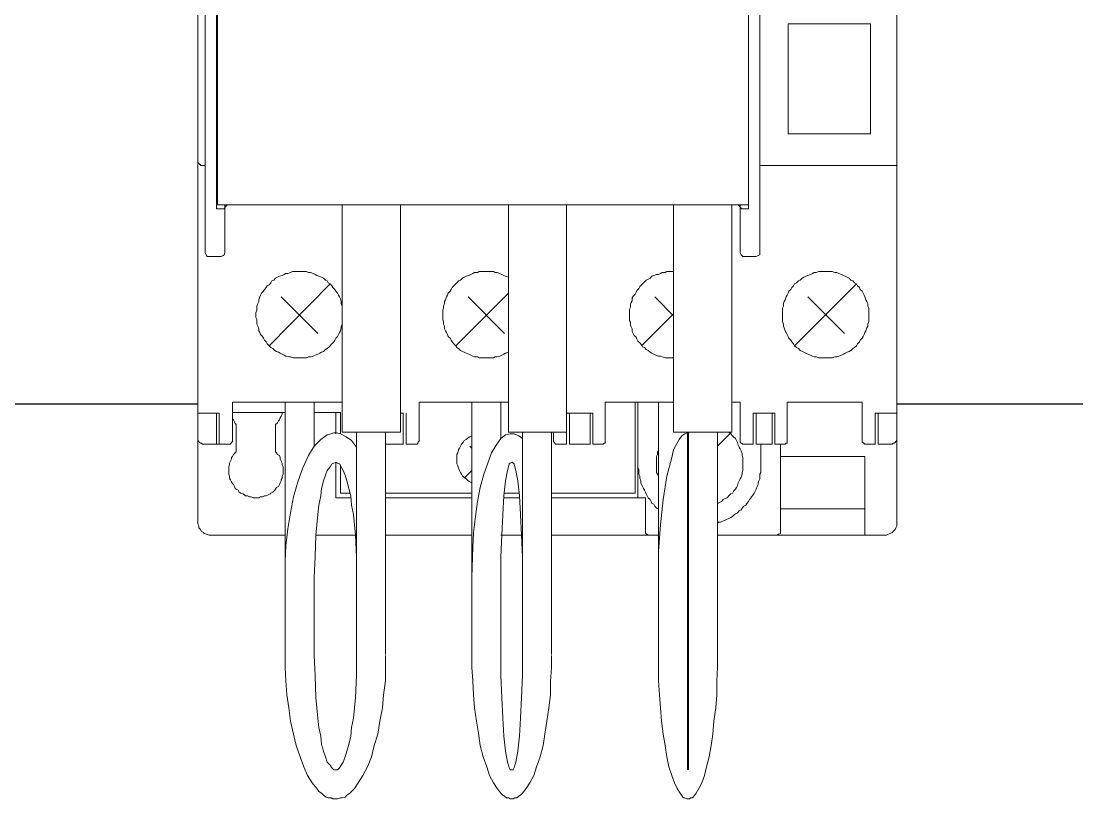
# Model space of a CAD drawing. Header units: millimetres. Extents: x 2046 to 14753, y 2361 to 29276.
# Drawn here: x 10114.45 to 10122.63, y 3641.14 to 3647.17 of the extents above; entities that cross this region are included whole.
import ezdxf

# ---------------------------------------------------------------- set-up
doc = ezdxf.new("R2010")
doc.units = ezdxf.units.MM
doc.layers.add('BARA', color=31, linetype='Continuous')
doc.layers.add('CALQUE_1', color=160, linetype='Continuous')

msp = doc.modelspace()

# ---------------------------------------------------------------- linework, layer by layer
at = {"layer": 'BARA', "color": 9, "true_color": 0xc7c8ca}
for points in [[(10121.2333, 3651.2062), (10134.0264, 3651.2062), (10134.0264, 3644.2034), (10121.2333, 3644.2034)], [(10115.8175, 3644.2034), (10114.2333, 3644.2034)]]:
    msp.add_lwpolyline(points, dxfattribs=at)
at = {"layer": 'CALQUE_1', "color": 8, "lineweight": 9}
for p, q in [((10121.2333, 3652.121), (10121.2333, 3643.2886)), ((10115.8756, 3649.8602), (10115.8756, 3645.5494)), ((10120.1719, 3645.5494), (10120.1719, 3649.8602)), ((10115.8175, 3649.4604), (10115.8175, 3646.1018)), ((10115.9628, 3645.7166), (10115.9628, 3647.9047)), ((10115.9702, 3647.8974), (10115.9702, 3645.7457)), ((10120.0846, 3645.7457), (10120.0846, 3647.8974)), ((10120.0846, 3647.8974), (10120.0846, 3645.7166)), ((10120.3899, 3646.2981), (10120.3899, 3647.1487)), ((10120.3899, 3647.1487), (10121.0297, 3647.1487)), ((10121.0297, 3647.1487), (10121.0297, 3646.2981)), ((10115.9628, 3646.8797), (10115.9702, 3646.8797)), ((10120.0846, 3646.8797), (10120.0846, 3646.8797)), ((10115.9702, 3646.7415), (10115.9628, 3646.7415)), ((10120.0846, 3646.7415), (10120.0846, 3646.7415)), ((10121.0297, 3646.2981), (10120.3899, 3646.2981)), ((10115.8175, 3646.1018), (10115.8175, 3643.2886)), ((10115.8538, 3646.051), (10115.8611, 3646.051)), ((10115.8756, 3646.051), (10115.8611, 3646.051)), ((10121.2333, 3646.051), (10120.1719, 3646.051)), ((10116.0283, 3645.7457), (10115.9628, 3645.7457)), ((10115.9992, 3645.7166), (10115.9628, 3645.7166)), ((10115.9702, 3645.7457), (10116.0356, 3645.7457)), ((10116.0283, 3645.7457), (10116.0283, 3645.7239)), ((10116.0283, 3645.7457), (10116.0283, 3645.7457)), ((10116.0283, 3645.7239), (10116.0283, 3645.5494)), ((10120.0192, 3645.7457), (10116.0356, 3645.7457)), ((10116.937, 3643.9864), (10116.937, 3645.7457)), ((10117.3877, 3643.9864), (10117.3877, 3645.7457)), ((10118.2237, 3643.9864), (10118.2237, 3645.7457)), ((10118.6744, 3643.9864), (10118.6744, 3645.7457)), ((10119.5031, 3643.9864), (10119.5031, 3645.7457)), ((10119.9538, 3643.9864), (10119.9538, 3645.7457)), ((10120.0192, 3645.7457), (10120.0846, 3645.7457)), ((10120.0192, 3645.7457), (10120.0192, 3645.7457)), ((10120.0192, 3645.7239), (10120.0192, 3645.7457)), ((10120.0846, 3645.7457), (10120.0192, 3645.7457)), ((10120.0192, 3645.5494), (10120.0192, 3645.7239)), ((10120.0846, 3645.7166), (10120.0556, 3645.7166)), ((10115.8756, 3645.5494), (10115.8756, 3645.3749)), ((10116.0283, 3645.5494), (10116.0283, 3645.3749)), ((10120.0192, 3645.3749), (10120.0192, 3645.5494)), ((10120.1719, 3645.3749), (10120.1719, 3645.5494)), ((10115.9628, 3645.3458), (10115.9047, 3645.3458)), ((10115.9992, 3645.3458), (10115.9628, 3645.3458)), ((10120.0846, 3645.3458), (10120.0556, 3645.3458)), ((10120.1428, 3645.3458), (10120.0846, 3645.3458)), ((10116.8425, 3645.135), (10116.3699, 3644.6553)), ((10120.9207, 3645.135), (10120.4409, 3644.6553)), ((10118.2237, 3645.0623), (10117.8166, 3644.6553)), ((10116.4644, 3645.0332), (10116.7479, 3644.7497)), ((10117.9111, 3645.0332), (10118.1946, 3644.7497)), ((10119.3577, 3645.0332), (10119.5031, 3644.8878)), ((10120.5426, 3645.0332), (10120.8261, 3644.7497)), ((10119.5031, 3644.9024), (10119.2559, 3644.6553)), ((10116.0864, 3644.2191), (10116.0864, 3644.2045)), ((10116.937, 3644.2191), (10116.0864, 3644.2191)), ((10116.0864, 3644.2045), (10116.0864, 3644.1681)), ((10116.0864, 3644.1681), (10116.0864, 3643.921)), ((10116.0864, 3644.1391), (10116.4936, 3644.1391)), ((10116.4936, 3644.2191), (10116.4936, 3642.2563)), ((10116.7189, 3644.2191), (10116.7189, 3643.8701)), ((10116.7189, 3644.1391), (10116.9224, 3644.1391)), ((10116.7189, 3644.1391), (10116.8861, 3644.1391)), ((10116.8861, 3644.1391), (10116.8861, 3643.9719)), ((10116.9224, 3644.1391), (10116.9224, 3643.9719)), ((10117.533, 3644.2191), (10117.533, 3644.2117)), ((10118.2237, 3644.2191), (10117.533, 3644.2191)), ((10117.533, 3644.2117), (10117.533, 3644.1681)), ((10117.533, 3644.1681), (10117.533, 3643.921)), ((10117.9402, 3644.2191), (10117.9402, 3642.2635)), ((10118.1655, 3644.2191), (10118.1655, 3643.9356)), ((10119.5031, 3644.2191), (10118.9724, 3644.2191)), ((10118.9724, 3644.2191), (10118.9724, 3644.1681)), ((10118.9724, 3644.2045), (10118.9724, 3644.2045)), ((10118.9724, 3644.1681), (10118.9724, 3643.921)), ((10119.2051, 3643.5139), (10119.2051, 3644.2191)), ((10119.2269, 3643.7393), (10119.2269, 3644.2191)), ((10119.3867, 3644.2191), (10119.3867, 3642.2563)), ((10120.0192, 3644.2191), (10119.9538, 3644.2191)), ((10120.0192, 3644.2045), (10120.0192, 3644.2191)), ((10120.0192, 3644.1681), (10120.0192, 3644.2045)), ((10120.0192, 3643.921), (10120.0192, 3644.1681)), ((10120.3827, 3644.2045), (10120.3827, 3644.2191)), ((10120.9643, 3644.2191), (10120.3827, 3644.2191)), ((10120.3827, 3644.1681), (10120.3827, 3644.2045)), ((10120.3827, 3643.921), (10120.3827, 3644.1681)), ((10120.9643, 3644.2191), (10120.9643, 3644.1681)), ((10120.9643, 3644.1681), (10120.9643, 3643.921)), ((10115.8175, 3644.1318), (10115.9846, 3644.1318)), ((10115.9628, 3644.1318), (10115.8175, 3644.1318)), ((10115.9628, 3643.8919), (10115.9628, 3644.1318)), ((10115.9846, 3643.8919), (10115.9846, 3644.1318)), ((10117.3877, 3644.1318), (10117.4095, 3644.1318)), ((10117.4095, 3643.8919), (10117.4095, 3644.1318)), ((10117.4313, 3644.1318), (10117.4313, 3643.8919)), ((10118.8779, 3644.1318), (10118.6744, 3644.1318)), ((10118.6744, 3643.8919), (10118.6744, 3644.1318)), ((10118.6962, 3644.1318), (10118.6962, 3643.8919)), ((10118.6962, 3644.1318), (10118.8561, 3644.1318)), ((10118.8561, 3643.8919), (10118.8561, 3644.1318)), ((10118.8779, 3644.1318), (10118.8779, 3643.8919)), ((10120.2882, 3644.1318), (10120.121, 3644.1318)), ((10120.121, 3643.8919), (10120.121, 3644.1318)), ((10120.1428, 3644.1318), (10120.1428, 3643.8919)), ((10120.2664, 3644.0664), (10120.2664, 3644.1318)), ((10120.2664, 3644.0518), (10120.2664, 3644.0664)), ((10120.2882, 3643.8919), (10120.2882, 3644.1318)), ((10121.2333, 3644.1318), (10121.066, 3644.1318)), ((10121.066, 3643.8919), (10121.066, 3644.1318)), ((10121.0878, 3644.1318), (10121.2333, 3644.1318)), ((10121.0878, 3643.8919), (10121.0878, 3644.1318)), ((10116.1155, 3644.0446), (10116.1155, 3643.8338)), ((10116.4208, 3643.8338), (10116.4208, 3644.0446)), ((10116.937, 3643.9864), (10117.3877, 3643.9864)), ((10117.046, 3643.9864), (10117.046, 3642.2563)), ((10117.2713, 3643.9864), (10117.2713, 3642.2635)), ((10118.2237, 3643.9864), (10118.6744, 3643.9864)), ((10118.3327, 3643.9864), (10118.3327, 3642.2563)), ((10118.5581, 3643.9864), (10118.5581, 3642.2635)), ((10118.5726, 3643.921), (10118.5726, 3643.9864)), ((10119.5031, 3643.9864), (10119.9538, 3643.9864)), ((10119.6122, 3643.9864), (10119.6122, 3641.3694)), ((10119.6194, 3643.9864), (10119.6194, 3641.3694)), ((10119.8447, 3643.9864), (10119.8447, 3642.2563)), ((10119.9465, 3643.9792), (10119.8447, 3643.8774)), ((10120.2664, 3643.8919), (10120.2664, 3644.0518)), ((10115.9702, 3643.8919), (10115.8684, 3643.8919)), ((10116.0574, 3643.8919), (10115.9702, 3643.8919)), ((10117.2713, 3643.8919), (10117.4095, 3643.8919)), ((10117.4313, 3643.8919), (10117.4968, 3643.8919)), ((10117.9402, 3643.8628), (10117.9256, 3643.8774)), ((10118.6017, 3643.8919), (10118.6744, 3643.8919)), ((10118.6962, 3643.8919), (10118.8561, 3643.8919)), ((10118.8779, 3643.8919), (10118.9433, 3643.8919)), ((10120.0483, 3643.8919), (10120.121, 3643.8919)), ((10120.1428, 3643.8919), (10120.2664, 3643.8919)), ((10120.1792, 3643.8919), (10120.1792, 3643.7393)), ((10120.3537, 3643.8919), (10120.2882, 3643.8919)), ((10120.3319, 3643.8919), (10120.3319, 3643.2159)), ((10120.9934, 3643.8919), (10121.066, 3643.8919)), ((10121.0878, 3643.8919), (10121.1824, 3643.8919)), ((10116.8861, 3643.7538), (10116.8861, 3643.4776)), ((10116.9224, 3643.732), (10116.9224, 3643.5139)), ((10119.2269, 3643.4776), (10119.2269, 3643.7393)), ((10120.9861, 3643.7974), (10120.3319, 3643.7974)), ((10120.9861, 3643.1868), (10120.9861, 3643.7974)), ((10117.882, 3643.6302), (10117.9402, 3643.6883)), ((10116.9224, 3643.5139), (10116.9951, 3643.5139)), ((10117.2713, 3643.5139), (10117.9402, 3643.5139)), ((10118.1946, 3643.5139), (10118.3037, 3643.5139)), ((10118.5581, 3643.5139), (10119.2051, 3643.5139)), ((10116.8861, 3643.4776), (10117.0024, 3643.4776)), ((10117.0024, 3643.4776), (10116.9224, 3643.4776)), ((10117.9402, 3643.4776), (10117.2713, 3643.4776)), ((10117.2713, 3643.4776), (10117.9402, 3643.4776)), ((10118.1873, 3643.4776), (10118.3109, 3643.4776)), ((10118.5581, 3643.4776), (10119.2051, 3643.4776)), ((10119.2269, 3643.4776), (10118.5581, 3643.4776)), ((10119.2851, 3643.4776), (10119.2269, 3643.4776)), ((10119.2851, 3643.2159), (10119.2851, 3643.4776)), ((10120.9861, 3643.3904), (10120.3319, 3643.3904)), ((10116.4936, 3643.1868), (10115.9192, 3643.1868)), ((10117.046, 3643.1868), (10116.7334, 3643.1868)), ((10117.9402, 3643.1868), (10117.2713, 3643.1868)), ((10118.3327, 3643.1868), (10118.1655, 3643.1868)), ((10119.3867, 3643.1868), (10118.5581, 3643.1868)), ((10121.1388, 3643.1868), (10119.8447, 3643.1868)), ((10116.7189, 3642.8596), (10116.7189, 3642.2563)), ((10118.1655, 3642.8596), (10118.1655, 3642.2563))]:
    msp.add_line(p, q, dxfattribs=at)
for points in [[(10115.8175, 3646.1018), (10115.8175, 3646.0946), (10115.8175, 3646.0873), (10115.8175, 3646.0801), (10115.8175, 3646.0728), (10115.8247, 3646.0728), (10115.8247, 3646.0655), (10115.832, 3646.0655), (10115.832, 3646.0582), (10115.8393, 3646.0582), (10115.8393, 3646.051), (10115.8538, 3646.051)], [(10115.9992, 3645.7166), (10116.021, 3645.7166), (10116.0283, 3645.7239), (10116.0283, 3645.7239)], [(10116.0283, 3645.7166), (10116.0283, 3645.7239), (10116.0283, 3645.7311), (10116.0356, 3645.7311), (10116.0356, 3645.7383), (10116.0428, 3645.7383), (10116.0428, 3645.7457), (10116.0574, 3645.7457)], [(10119.9902, 3645.7457), (10120.0047, 3645.7457), (10120.012, 3645.7383), (10120.012, 3645.7383), (10120.0192, 3645.7311), (10120.0192, 3645.7239), (10120.0192, 3645.7166), (10120.0192, 3645.7166)], [(10120.0192, 3645.7239), (10120.0265, 3645.7239), (10120.0265, 3645.7166), (10120.0556, 3645.7166)], [(10115.8756, 3645.3749), (10115.8756, 3645.3749), (10115.8829, 3645.3604), (10115.8902, 3645.3458), (10115.9047, 3645.3458)], [(10115.9992, 3645.3458), (10115.9992, 3645.3458), (10116.0138, 3645.3531), (10116.021, 3645.3604), (10116.0283, 3645.3749)], [(10120.0192, 3645.3749), (10120.0192, 3645.3749), (10120.0265, 3645.3604), (10120.041, 3645.3458), (10120.0556, 3645.3458)], [(10120.1428, 3645.3458), (10120.1428, 3645.3458), (10120.1574, 3645.3531), (10120.1719, 3645.3604), (10120.1719, 3645.3749)], [(10116.937, 3644.8224), (10116.9297, 3644.8079), (10116.9297, 3644.7933), (10116.9224, 3644.7715), (10116.9152, 3644.7569), (10116.9079, 3644.7425), (10116.9006, 3644.7279), (10116.8861, 3644.7134), (10116.8788, 3644.6989), (10116.8715, 3644.6843), (10116.857, 3644.6697), (10116.8425, 3644.6553), (10116.8352, 3644.6479), (10116.8207, 3644.6334), (10116.8061, 3644.6261), (10116.7915, 3644.6116), (10116.7771, 3644.6043), (10116.7625, 3644.5971), (10116.7479, 3644.5898), (10116.7261, 3644.5825), (10116.7116, 3644.5752), (10116.6971, 3644.568), (10116.6753, 3644.568), (10116.6607, 3644.5607), (10116.559, 3644.5607), (10116.5372, 3644.568), (10116.5226, 3644.568), (10116.5008, 3644.5752), (10116.4862, 3644.5825), (10116.4717, 3644.5898), (10116.4572, 3644.5971), (10116.4426, 3644.6043), (10116.4281, 3644.6116), (10116.4136, 3644.6189), (10116.399, 3644.6334), (10116.3845, 3644.6407), (10116.3699, 3644.6553), (10116.3554, 3644.6697), (10116.3481, 3644.6843), (10116.3336, 3644.6989), (10116.3263, 3644.7134), (10116.3191, 3644.7279), (10116.3045, 3644.7425), (10116.2973, 3644.7569), (10116.29, 3644.7715), (10116.29, 3644.7861), (10116.2827, 3644.8079), (10116.2755, 3644.8224), (10116.2755, 3644.8587), (10116.2681, 3644.8733), (10116.2681, 3644.9096), (10116.2755, 3644.9314), (10116.2755, 3644.9606), (10116.2827, 3644.9824), (10116.29, 3644.9969), (10116.29, 3645.0114), (10116.2973, 3645.0332), (10116.3045, 3645.0478), (10116.3118, 3645.0623), (10116.3263, 3645.0769), (10116.3336, 3645.0914), (10116.3481, 3645.1059), (10116.3554, 3645.1204), (10116.3699, 3645.1277), (10116.3845, 3645.1423), (10116.3918, 3645.1568), (10116.4063, 3645.1641), (10116.4208, 3645.1787), (10116.4354, 3645.1859), (10116.4499, 3645.1931), (10116.4717, 3645.2005), (10116.4862, 3645.2077), (10116.5008, 3645.2149), (10116.5154, 3645.2149), (10116.5372, 3645.2223), (10116.5517, 3645.2295), (10116.6607, 3645.2295), (10116.6753, 3645.2223), (10116.6898, 3645.2223), (10116.7116, 3645.2149), (10116.7261, 3645.2077), (10116.7407, 3645.2005), (10116.7553, 3645.1931), (10116.7771, 3645.1859), (10116.7915, 3645.1787), (10116.8061, 3645.1641), (10116.8207, 3645.1568), (10116.8279, 3645.1423), (10116.8425, 3645.135), (10116.857, 3645.1204), (10116.8643, 3645.1059), (10116.8788, 3645.0914), (10116.8861, 3645.0769), (10116.9006, 3645.0623), (10116.9079, 3645.0478), (10116.9152, 3645.0332), (10116.9224, 3645.0187), (10116.9297, 3644.9969), (10116.9297, 3644.9824), (10116.937, 3644.9606)], [(10118.2237, 3644.6043), (10118.2019, 3644.5971), (10118.1873, 3644.5898), (10118.1728, 3644.5825), (10118.1582, 3644.5752), (10118.1364, 3644.568), (10118.1219, 3644.568), (10118.1074, 3644.5607), (10117.9983, 3644.5607), (10117.9838, 3644.568), (10117.962, 3644.568), (10117.9474, 3644.5752), (10117.9329, 3644.5825), (10117.9184, 3644.5898), (10117.8965, 3644.5971), (10117.882, 3644.6043), (10117.8675, 3644.6116), (10117.8529, 3644.6189), (10117.8384, 3644.6334), (10117.8239, 3644.6407), (10117.8166, 3644.6553), (10117.8021, 3644.6697), (10117.7875, 3644.6843), (10117.7803, 3644.6989), (10117.7729, 3644.7134), (10117.7585, 3644.7279), (10117.7511, 3644.7425), (10117.7439, 3644.7569), (10117.7366, 3644.7715), (10117.7293, 3644.7861), (10117.7293, 3644.8079), (10117.7221, 3644.8224), (10117.7221, 3644.8442), (10117.7148, 3644.8587), (10117.7148, 3644.9314), (10117.7221, 3644.946), (10117.7221, 3644.9606), (10117.7293, 3644.9824), (10117.7293, 3644.9969), (10117.7366, 3645.0114), (10117.7439, 3645.0332), (10117.7511, 3645.0478), (10117.7585, 3645.0623), (10117.7729, 3645.0769), (10117.7803, 3645.0914), (10117.7875, 3645.1059), (10117.8021, 3645.1204), (10117.8166, 3645.135), (10117.8239, 3645.1423), (10117.8384, 3645.1568), (10117.8529, 3645.1641), (10117.8675, 3645.1787), (10117.882, 3645.1859), (10117.8965, 3645.1931), (10117.9184, 3645.2005), (10117.9329, 3645.2077), (10117.9474, 3645.2149), (10117.962, 3645.2223), (10117.9838, 3645.2223), (10117.9983, 3645.2295), (10118.1074, 3645.2295), (10118.1219, 3645.2223), (10118.1364, 3645.2223), (10118.1582, 3645.2149), (10118.1728, 3645.2077), (10118.1873, 3645.2005), (10118.2019, 3645.1931), (10118.2237, 3645.1859)], [(10119.5031, 3644.5607), (10119.4377, 3644.5607), (10119.4159, 3644.568), (10119.4013, 3644.5752), (10119.3867, 3644.5752), (10119.365, 3644.5825), (10119.3505, 3644.5898), (10119.3359, 3644.5971), (10119.3213, 3644.6043), (10119.3068, 3644.6189), (10119.2923, 3644.6261), (10119.2777, 3644.6407), (10119.2632, 3644.6479), (10119.2559, 3644.6625), (10119.2414, 3644.677), (10119.2269, 3644.6915), (10119.2196, 3644.7061), (10119.2123, 3644.7207), (10119.1978, 3644.7352), (10119.1905, 3644.7497), (10119.1833, 3644.7643), (10119.1833, 3644.7861), (10119.176, 3644.8006), (10119.1687, 3644.8152), (10119.1687, 3644.837), (10119.1614, 3644.8515), (10119.1614, 3644.9388), (10119.1687, 3644.9532), (10119.1687, 3644.9751), (10119.176, 3644.9896), (10119.1833, 3645.0042), (10119.1833, 3645.026), (10119.1905, 3645.0405), (10119.2051, 3645.055), (10119.2123, 3645.0696), (10119.2196, 3645.0841), (10119.2341, 3645.0987), (10119.2414, 3645.1132), (10119.2559, 3645.1277), (10119.2632, 3645.135), (10119.2777, 3645.1495), (10119.2923, 3645.1641), (10119.3068, 3645.1713), (10119.3213, 3645.1787), (10119.3359, 3645.1931), (10119.3505, 3645.2005), (10119.3723, 3645.2077), (10119.3867, 3645.2077), (10119.4013, 3645.2149), (10119.4159, 3645.2223), (10119.4377, 3645.2223), (10119.4522, 3645.2295), (10119.5031, 3645.2295)], [(10116.4208, 3644.0446), (10116.4208, 3644.0446), (10116.4354, 3644.0591), (10116.4426, 3644.0737), (10116.4499, 3644.0809), (10116.4572, 3644.0955), (10116.4644, 3644.11), (10116.4717, 3644.1245), (10116.4717, 3644.1391)], [(10116.0864, 3644.0882), (10116.0937, 3644.0809), (10116.101, 3644.0664), (10116.1082, 3644.0518), (10116.1155, 3644.0446)], [(10117.046, 3643.8701), (10117.0096, 3643.921), (10116.966, 3643.95), (10116.9224, 3643.9719), (10116.8933, 3643.9792), (10116.8715, 3643.9792), (10116.8497, 3643.9719), (10116.8207, 3643.9646), (10116.7989, 3643.95), (10116.7697, 3643.9282), (10116.7189, 3643.8774), (10116.6753, 3643.8047), (10116.6316, 3643.7101), (10116.5953, 3643.6084), (10116.559, 3643.4848), (10116.5372, 3643.3612), (10116.5154, 3643.2377), (10116.5008, 3643.1068), (10116.4936, 3642.9832), (10116.4936, 3642.8596)], [(10119.6122, 3643.9792), (10119.5904, 3643.9719), (10119.5686, 3643.9574), (10119.5468, 3643.9282), (10119.5249, 3643.8919), (10119.5031, 3643.8483), (10119.4886, 3643.7901), (10119.4522, 3643.6447), (10119.4231, 3643.463), (10119.4013, 3643.2667), (10119.3867, 3643.0632), (10119.3867, 3642.8596)], [(10120.041, 3643.7247), (10120.041, 3643.7901), (10120.0338, 3643.8047), (10120.0338, 3643.8192), (10120.0265, 3643.841), (10120.0192, 3643.8556), (10120.012, 3643.8701), (10120.0047, 3643.8846), (10119.9974, 3643.9064), (10119.9902, 3643.921), (10119.9829, 3643.9356), (10119.9684, 3643.95), (10119.9611, 3643.9574), (10119.9465, 3643.9719), (10119.932, 3643.9864)], [(10115.8684, 3643.8919), (10115.8538, 3643.8919), (10115.8465, 3643.8992), (10115.8393, 3643.8992), (10115.832, 3643.9064), (10115.8247, 3643.9138), (10115.8247, 3643.9138), (10115.8175, 3643.921), (10115.8175, 3643.9428)], [(10116.0792, 3643.8992), (10116.0718, 3643.8992), (10116.0718, 3643.8919), (10116.0574, 3643.8919)], [(10116.0864, 3643.921), (10116.0864, 3643.9138), (10116.0864, 3643.9138), (10116.0792, 3643.9064), (10116.0792, 3643.8992), (10116.0792, 3643.8992)], [(10117.4968, 3643.8919), (10117.5185, 3643.8919), (10117.5185, 3643.8992), (10117.5185, 3643.8992)], [(10117.5185, 3643.8992), (10117.5258, 3643.8992), (10117.5258, 3643.9064), (10117.5258, 3643.9138), (10117.533, 3643.9138), (10117.533, 3643.921), (10117.533, 3643.921)], [(10117.9402, 3643.9574), (10117.9256, 3643.95), (10117.9111, 3643.9428), (10117.8965, 3643.9282), (10117.882, 3643.921), (10117.8747, 3643.9064), (10117.8602, 3643.8919), (10117.8529, 3643.8774), (10117.8457, 3643.8628), (10117.8384, 3643.8483), (10117.8311, 3643.8265), (10117.8239, 3643.812), (10117.8239, 3643.7393), (10117.8311, 3643.7247), (10117.8384, 3643.7101), (10117.8457, 3643.6883), (10117.8529, 3643.6739), (10117.8602, 3643.6593), (10117.8675, 3643.6447), (10117.882, 3643.6375), (10117.8965, 3643.6229), (10117.9111, 3643.6084), (10117.9256, 3643.6011), (10117.9402, 3643.5939)], [(10118.3327, 3643.9356), (10118.3037, 3643.9574), (10118.2673, 3643.9719), (10118.2382, 3643.9719), (10118.2019, 3643.9646), (10118.1655, 3643.9356), (10118.1292, 3643.8846), (10118.0928, 3643.8265), (10118.0638, 3643.7465), (10118.0346, 3643.6593), (10118.0056, 3643.5575), (10117.9838, 3643.4485), (10117.9692, 3643.3322), (10117.9547, 3643.2086), (10117.9474, 3643.0923), (10117.9402, 3642.8596)], [(10118.5726, 3643.921), (10118.5726, 3643.9138), (10118.5726, 3643.9138), (10118.5798, 3643.9064), (10118.5798, 3643.8992), (10118.5872, 3643.8992), (10118.5872, 3643.8919), (10118.6017, 3643.8919)], [(10118.9433, 3643.8919), (10118.9579, 3643.8919), (10118.9652, 3643.8992), (10118.9724, 3643.8992), (10118.9724, 3643.9138), (10118.9724, 3643.921)], [(10120.0192, 3643.921), (10120.0192, 3643.9138), (10120.0192, 3643.9064), (10120.0265, 3643.8992), (10120.0338, 3643.8992), (10120.0338, 3643.8919), (10120.0483, 3643.8919)], [(10120.3827, 3643.921), (10120.3827, 3643.9138), (10120.3827, 3643.8992), (10120.3755, 3643.8992), (10120.3681, 3643.8919), (10120.3537, 3643.8919)], [(10120.9643, 3643.921), (10120.9643, 3643.9138), (10120.9643, 3643.9064), (10120.9716, 3643.9064), (10120.9716, 3643.8992), (10120.9716, 3643.8992)], [(10120.9716, 3643.8992), (10120.9788, 3643.8992), (10120.9788, 3643.8919), (10120.9934, 3643.8919)], [(10121.1824, 3643.8919), (10121.1969, 3643.8919), (10121.2042, 3643.8992), (10121.2114, 3643.8992), (10121.2187, 3643.9064), (10121.226, 3643.9138), (10121.226, 3643.9138), (10121.2333, 3643.921), (10121.2333, 3643.9428)], [(10116.4208, 3643.8338), (10116.4281, 3643.8265), (10116.4354, 3643.812), (10116.4499, 3643.8047), (10116.4572, 3643.7901), (10116.4572, 3643.7756), (10116.4644, 3643.7611), (10116.4717, 3643.7465), (10116.4717, 3643.732), (10116.479, 3643.7175), (10116.479, 3643.6593), (10116.4717, 3643.6447), (10116.4717, 3643.6302), (10116.4644, 3643.6157), (10116.4644, 3643.6084), (10116.4572, 3643.5939), (10116.4499, 3643.5793), (10116.4426, 3643.5648), (10116.4281, 3643.5575), (10116.4208, 3643.543), (10116.4136, 3643.5357), (10116.399, 3643.5212), (10116.3845, 3643.5139), (10116.3772, 3643.5066), (10116.3627, 3643.4994), (10116.3481, 3643.4921), (10116.3336, 3643.4921), (10116.3191, 3643.4848), (10116.3045, 3643.4848), (10116.29, 3643.4776), (10116.2463, 3643.4776), (10116.2319, 3643.4848), (10116.2173, 3643.4848), (10116.2027, 3643.4921), (10116.1882, 3643.4921), (10116.1809, 3643.4994), (10116.1664, 3643.5066), (10116.1519, 3643.5139), (10116.1373, 3643.5212), (10116.1301, 3643.5357), (10116.1155, 3643.543), (10116.1082, 3643.5503), (10116.101, 3643.5648), (10116.0937, 3643.5793), (10116.0864, 3643.5866), (10116.0792, 3643.6011), (10116.0718, 3643.6157), (10116.0646, 3643.6302), (10116.0646, 3643.6447), (10116.0574, 3643.6593), (10116.0574, 3643.7175), (10116.0646, 3643.732), (10116.0646, 3643.7465), (10116.0718, 3643.7611), (10116.0792, 3643.7756), (10116.0792, 3643.7901), (10116.0864, 3643.7974), (10116.0937, 3643.812), (10116.1082, 3643.8265), (10116.1155, 3643.8338)], [(10119.3867, 3643.841), (10119.3795, 3643.8338), (10119.3795, 3643.812), (10119.3723, 3643.7974), (10119.3723, 3643.7247)], [(10117.046, 3642.8596), (10117.046, 3643.0196), (10117.0388, 3643.1868), (10117.0242, 3643.3467), (10117.0096, 3643.4194), (10117.0024, 3643.4921), (10116.9878, 3643.5503), (10116.9733, 3643.6084), (10116.9588, 3643.6521), (10116.9442, 3643.6883), (10116.9297, 3643.7175), (10116.9152, 3643.7393), (10116.9006, 3643.7465), (10116.8861, 3643.7538), (10116.8715, 3643.7465), (10116.857, 3643.7393), (10116.8425, 3643.7175), (10116.8207, 3643.6883), (10116.8061, 3643.6521), (10116.7915, 3643.6084), (10116.7771, 3643.5503), (10116.7697, 3643.4921), (10116.7553, 3643.4194), (10116.7479, 3643.3467), (10116.7334, 3643.1868), (10116.7261, 3643.0196), (10116.7189, 3642.8596)], [(10118.3327, 3642.8596), (10118.3327, 3643.0196), (10118.3255, 3643.1868), (10118.3181, 3643.3467), (10118.3109, 3643.4921), (10118.2963, 3643.6084), (10118.2819, 3643.6883), (10118.2745, 3643.7175), (10118.2673, 3643.7393), (10118.26, 3643.7465), (10118.2527, 3643.7538), (10118.2382, 3643.7465), (10118.2309, 3643.7393), (10118.2237, 3643.7175), (10118.2164, 3643.6883), (10118.2019, 3643.6084), (10118.1873, 3643.4921), (10118.1801, 3643.3467), (10118.1728, 3643.1868), (10118.1655, 3643.0196), (10118.1655, 3642.8596)], [(10119.2269, 3643.7393), (10119.2269, 3643.7101), (10119.2341, 3643.6957), (10119.2341, 3643.6593), (10119.2414, 3643.6447), (10119.2414, 3643.6302), (10119.2487, 3643.6084), (10119.2487, 3643.5939), (10119.2559, 3643.5793), (10119.2632, 3643.5648), (10119.2705, 3643.5503), (10119.2777, 3643.5357), (10119.2851, 3643.5212), (10119.2923, 3643.5066), (10119.2995, 3643.4921), (10119.3068, 3643.4776), (10119.3213, 3643.463), (10119.3287, 3643.4485), (10119.3359, 3643.434), (10119.3505, 3643.4266), (10119.3577, 3643.4122), (10119.3723, 3643.3976), (10119.3867, 3643.3904)], [(10119.8447, 3643.2813), (10119.8521, 3643.2886), (10119.8666, 3643.2886), (10119.8811, 3643.2958), (10119.9029, 3643.3031), (10119.9175, 3643.3104), (10119.932, 3643.3176), (10119.9465, 3643.3249), (10119.9611, 3643.3322), (10119.9756, 3643.3467), (10119.9829, 3643.354), (10119.9974, 3643.3612), (10120.012, 3643.3758), (10120.0265, 3643.383), (10120.0338, 3643.3976), (10120.0483, 3643.4122), (10120.0628, 3643.4194), (10120.0702, 3643.434), (10120.0846, 3643.4485), (10120.092, 3643.463), (10120.0992, 3643.4703), (10120.1064, 3643.4848), (10120.121, 3643.4994), (10120.1283, 3643.5139), (10120.1356, 3643.5284), (10120.1428, 3643.543), (10120.1501, 3643.5648), (10120.1574, 3643.5793), (10120.1574, 3643.5939), (10120.1646, 3643.6084), (10120.1719, 3643.6229), (10120.1719, 3643.6593), (10120.1792, 3643.6739), (10120.1792, 3643.7393)], [(10119.3723, 3643.7247), (10119.3723, 3643.6739), (10119.3795, 3643.6593), (10119.3867, 3643.6447)], [(10119.8447, 3643.434), (10119.8593, 3643.4412), (10119.8739, 3643.4485), (10119.8884, 3643.463), (10119.9029, 3643.4703), (10119.9175, 3643.4776), (10119.932, 3643.4921), (10119.9465, 3643.5066), (10119.9611, 3643.5139), (10119.9684, 3643.5284), (10119.9829, 3643.543), (10119.9902, 3643.5575), (10119.9974, 3643.5721), (10120.0047, 3643.5939), (10120.012, 3643.6084), (10120.0192, 3643.6229), (10120.0265, 3643.6375), (10120.0338, 3643.6593), (10120.0338, 3643.6739), (10120.041, 3643.6883), (10120.041, 3643.7247)], [(10115.8175, 3643.2886), (10115.8175, 3643.274), (10115.8247, 3643.2595), (10115.8247, 3643.2449), (10115.8393, 3643.2303), (10115.8465, 3643.2159), (10115.8611, 3643.2086), (10115.8684, 3643.2013), (10115.8829, 3643.1941), (10115.9047, 3643.1868), (10115.9192, 3643.1868)], [(10121.1388, 3643.1868), (10121.1533, 3643.1868), (10121.1678, 3643.1941), (10121.1824, 3643.2013), (10121.1969, 3643.2086), (10121.2042, 3643.2159), (10121.2187, 3643.2303), (10121.226, 3643.2449), (10121.2333, 3643.2595), (10121.2333, 3643.2886)], [(10119.2851, 3643.2159), (10119.2851, 3643.2013), (10119.2923, 3643.2013), (10119.2923, 3643.1941), (10119.2995, 3643.1941), (10119.3068, 3643.1868), (10119.3141, 3643.1868)], [(10120.3027, 3643.1868), (10120.3027, 3643.1868), (10120.3173, 3643.1941), (10120.3319, 3643.2013), (10120.3319, 3643.2159)], [(10117.9402, 3642.2635), (10117.9402, 3642.1617), (10117.9474, 3642.06), (10117.9547, 3641.951), (10117.962, 3641.8492), (10117.9765, 3641.7474), (10117.991, 3641.6529), (10118.0056, 3641.5584), (10118.0274, 3641.4712), (10118.0564, 3641.3912), (10118.0783, 3641.3258), (10118.1074, 3641.2676), (10118.1364, 3641.224), (10118.1655, 3641.1877), (10118.1801, 3641.1731), (10118.1946, 3641.1659), (10118.2091, 3641.1513), (10118.2237, 3641.1513), (10118.2382, 3641.1441), (10118.26, 3641.1441), (10118.2745, 3641.1513), (10118.2891, 3641.1513), (10118.3037, 3641.1659), (10118.3181, 3641.1731), (10118.3327, 3641.1877), (10118.3618, 3641.224), (10118.3909, 3641.2676), (10118.4199, 3641.3258), (10118.4418, 3641.3912), (10118.4708, 3641.4712), (10118.4926, 3641.5584), (10118.5072, 3641.6457), (10118.5217, 3641.7474), (10118.5362, 3641.8492), (10118.5508, 3641.951), (10118.5508, 3642.0527), (10118.5581, 3642.1617), (10118.5581, 3642.2563)], [(10116.4936, 3642.2563), (10116.4936, 3642.1617), (10116.5008, 3642.06), (10116.508, 3641.951), (10116.5226, 3641.8492), (10116.5372, 3641.7474), (10116.559, 3641.6457), (10116.5808, 3641.5584), (10116.6098, 3641.4712), (10116.6389, 3641.3912), (10116.668, 3641.3258), (10116.7043, 3641.2676), (10116.7407, 3641.224), (10116.7553, 3641.2022), (10116.7771, 3641.1877), (10116.7915, 3641.1731), (10116.8134, 3641.1585), (10116.8279, 3641.1513), (10116.8497, 3641.1513), (10116.8643, 3641.1441), (10116.9006, 3641.1441), (10116.9224, 3641.1513), (10116.937, 3641.1513), (10116.9588, 3641.1585), (10116.9733, 3641.1731), (10116.9951, 3641.1877), (10117.0096, 3641.2022), (10117.0315, 3641.224), (10117.0606, 3641.2676), (10117.0969, 3641.3258), (10117.1333, 3641.3912), (10117.1623, 3641.4712), (10117.1841, 3641.5584), (10117.2132, 3641.6457), (10117.2277, 3641.7474), (10117.2495, 3641.8492), (10117.2568, 3641.951), (10117.2713, 3642.06), (10117.2713, 3642.2563)], [(10116.7189, 3642.2563), (10116.7261, 3642.0963), (10116.7334, 3641.9292), (10116.7479, 3641.7692), (10116.7553, 3641.6965), (10116.7697, 3641.6311), (10116.7771, 3641.5657), (10116.7915, 3641.5148), (10116.8061, 3641.4712), (10116.8207, 3641.4276), (10116.8425, 3641.4058), (10116.857, 3641.384), (10116.8715, 3641.3694), (10116.9006, 3641.3694), (10116.9152, 3641.384), (10116.9297, 3641.4058), (10116.9442, 3641.4276), (10116.9588, 3641.4712), (10116.9733, 3641.5148), (10116.9878, 3641.5657), (10117.0024, 3641.6311), (10117.0096, 3641.6965), (10117.0242, 3641.7692), (10117.0388, 3641.9292), (10117.046, 3642.0963), (10117.046, 3642.2563)], [(10118.1655, 3642.2563), (10118.1655, 3642.0963), (10118.1728, 3641.9292), (10118.1801, 3641.7692), (10118.1873, 3641.6311), (10118.2019, 3641.5148), (10118.2164, 3641.4276), (10118.2237, 3641.4058), (10118.2309, 3641.384), (10118.2382, 3641.3694), (10118.26, 3641.3694), (10118.2673, 3641.384), (10118.2745, 3641.4058), (10118.2819, 3641.4276), (10118.2963, 3641.5148), (10118.3109, 3641.6311), (10118.3181, 3641.7692), (10118.3255, 3641.9292), (10118.3327, 3642.0963), (10118.3327, 3642.2563)], [(10119.3867, 3642.2563), (10119.3867, 3642.06), (10119.3941, 3641.951), (10119.4013, 3641.8492), (10119.4086, 3641.7474), (10119.4231, 3641.6457), (10119.4377, 3641.5584), (10119.4522, 3641.4712), (10119.4668, 3641.3912), (10119.4886, 3641.3258), (10119.5104, 3641.2676), (10119.5322, 3641.224), (10119.554, 3641.1877), (10119.5758, 3641.1585), (10119.583, 3641.1513), (10119.5904, 3641.1513), (10119.6049, 3641.1441), (10119.6267, 3641.1441), (10119.634, 3641.1513), (10119.6485, 3641.1513), (10119.6558, 3641.1585), (10119.6776, 3641.1877), (10119.6994, 3641.224), (10119.7212, 3641.2676), (10119.743, 3641.3258), (10119.7575, 3641.3912), (10119.7793, 3641.4712), (10119.7939, 3641.5584), (10119.8085, 3641.6457), (10119.8157, 3641.7474), (10119.8303, 3641.8492), (10119.8375, 3641.951), (10119.8375, 3642.06), (10119.8447, 3642.1617), (10119.8447, 3642.2563)]]:
    msp.add_lwpolyline(points, dxfattribs=at)
msp.add_lwpolyline([(10121.0151, 3644.8951), (10121.0151, 3644.8442), (10121.0079, 3644.8224), (10121.0079, 3644.8079), (10121.0006, 3644.7933), (10120.9934, 3644.7715), (10120.9861, 3644.7569), (10120.9788, 3644.7425), (10120.9716, 3644.7279), (10120.9643, 3644.7134), (10120.9497, 3644.6989), (10120.9425, 3644.6843), (10120.9279, 3644.6697), (10120.9207, 3644.6553), (10120.9061, 3644.6407), (10120.8916, 3644.6334), (10120.8771, 3644.6189), (10120.8625, 3644.6116), (10120.8479, 3644.6043), (10120.8334, 3644.5971), (10120.8189, 3644.5898), (10120.8043, 3644.5825), (10120.7825, 3644.5752), (10120.768, 3644.568), (10120.7535, 3644.568), (10120.7316, 3644.5607), (10120.6298, 3644.5607), (10120.6081, 3644.568), (10120.5936, 3644.568), (10120.579, 3644.5752), (10120.5644, 3644.5825), (10120.5426, 3644.5898), (10120.5281, 3644.5971), (10120.5136, 3644.6043), (10120.499, 3644.6116), (10120.4845, 3644.6189), (10120.4699, 3644.6334), (10120.4554, 3644.6407), (10120.4409, 3644.6553), (10120.4336, 3644.6697), (10120.4191, 3644.6843), (10120.4118, 3644.6989), (10120.3973, 3644.7134), (10120.3899, 3644.7279), (10120.3827, 3644.7425), (10120.3755, 3644.7569), (10120.3681, 3644.7715), (10120.3609, 3644.7933), (10120.3537, 3644.8079), (10120.3537, 3644.8224), (10120.3464, 3644.8442), (10120.3464, 3644.946), (10120.3537, 3644.9606), (10120.3537, 3644.9824), (10120.3609, 3644.9969), (10120.3681, 3645.0114), (10120.3755, 3645.0332), (10120.3827, 3645.0478), (10120.3899, 3645.0623), (10120.3973, 3645.0769), (10120.4118, 3645.0914), (10120.4191, 3645.1059), (10120.4336, 3645.1204), (10120.4409, 3645.135), (10120.4554, 3645.1423), (10120.4699, 3645.1568), (10120.4845, 3645.1641), (10120.499, 3645.1787), (10120.5136, 3645.1859), (10120.5281, 3645.1931), (10120.5426, 3645.2005), (10120.5644, 3645.2077), (10120.579, 3645.2149), (10120.5936, 3645.2223), (10120.6081, 3645.2223), (10120.6298, 3645.2295), (10120.7316, 3645.2295), (10120.7535, 3645.2223), (10120.768, 3645.2223), (10120.7825, 3645.2149), (10120.8043, 3645.2077), (10120.8189, 3645.2005), (10120.8334, 3645.1931), (10120.8479, 3645.1859), (10120.8625, 3645.1787), (10120.8771, 3645.1641), (10120.8916, 3645.1568), (10120.9061, 3645.1423), (10120.9207, 3645.135), (10120.9279, 3645.1204), (10120.9425, 3645.1059), (10120.9497, 3645.0914), (10120.9643, 3645.0769), (10120.9716, 3645.0623), (10120.9788, 3645.0478), (10120.9861, 3645.0332), (10120.9934, 3645.0114), (10121.0006, 3644.9969), (10121.0079, 3644.9824), (10121.0079, 3644.9606), (10121.0151, 3644.946)], close=True, dxfattribs=at)

doc.saveas('drawing.dxf')
